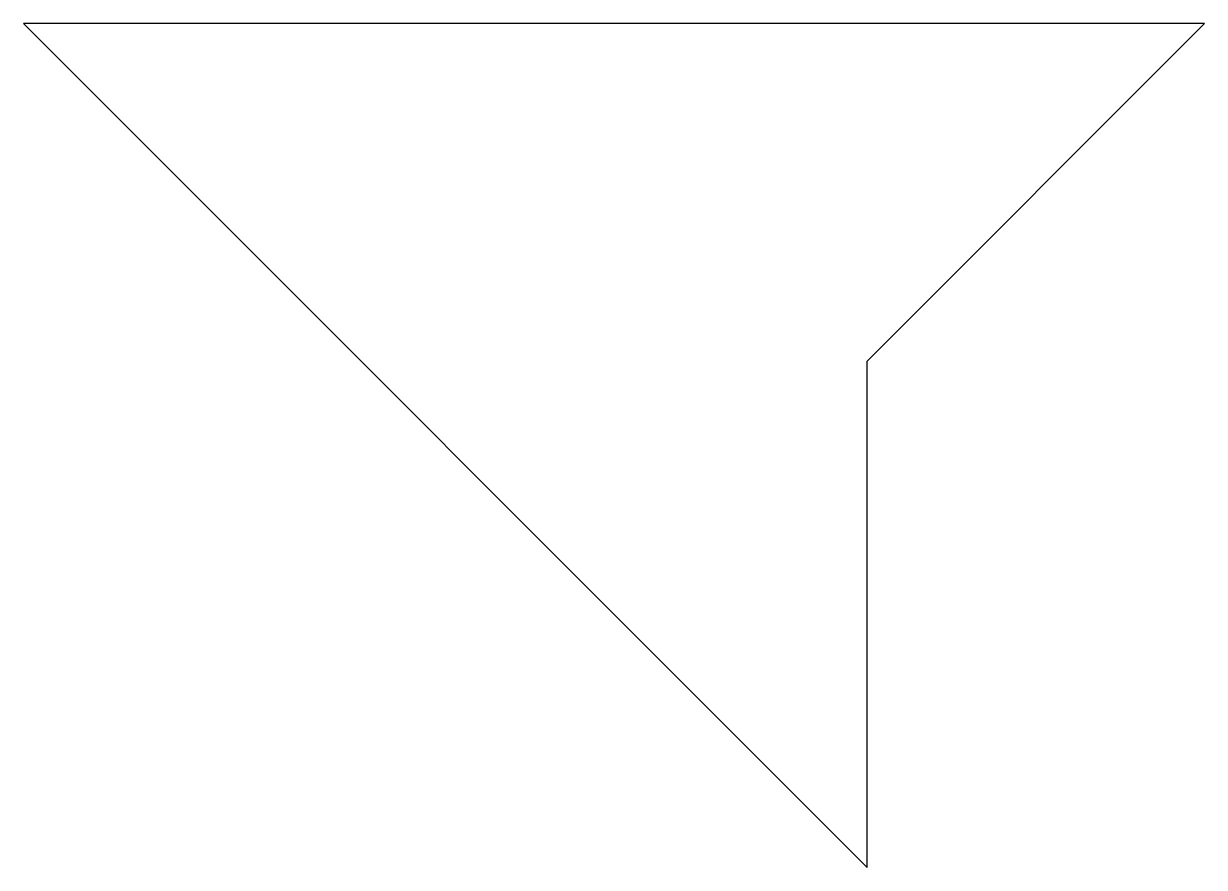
# Model space of a CAD drawing. Header units: millimetres. Extents: x 0 to 35, y 0 to 25.
import ezdxf

# ---------------------------------------------------------------- set-up
doc = ezdxf.new("R2010")
doc.units = ezdxf.units.MM
doc.layers.add('CUT_OUTER', color=7, linetype='Continuous')

msp = doc.modelspace()

# ---------------------------------------------------------------- linework, layer by layer
at = {"layer": 'CUT_OUTER'}
msp.add_lwpolyline([(25, 0), (25, 14.999998), (35, 24.999998), (0, 24.999998)], close=True, dxfattribs=at)

doc.saveas('drawing.dxf')
